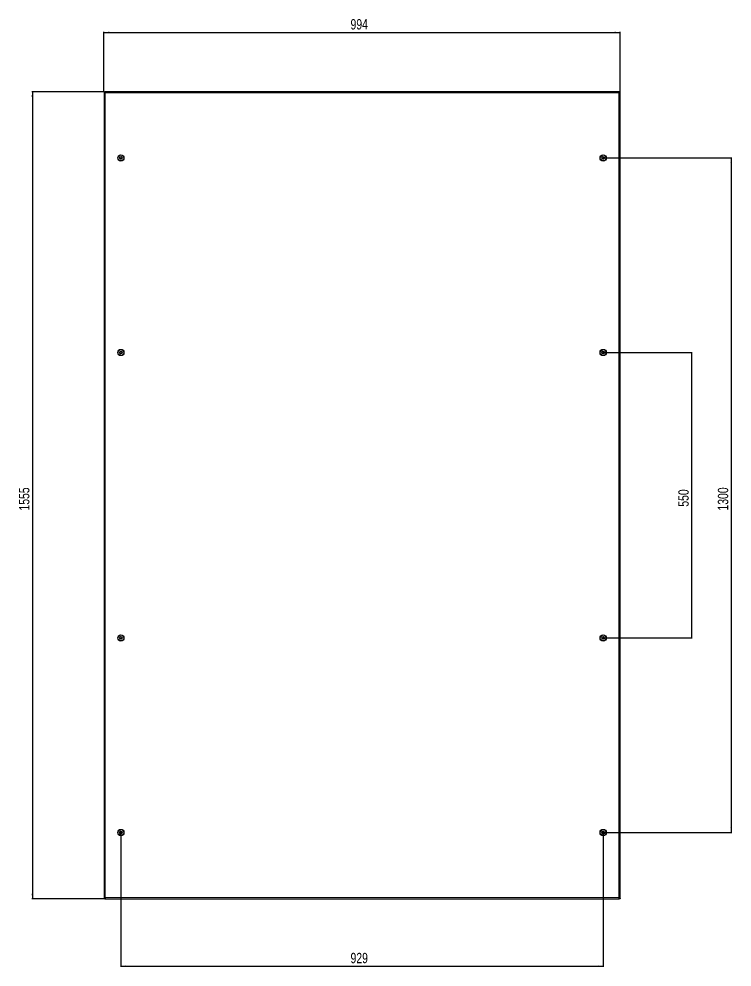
# Model space of a CAD drawing. Header units: millimetres. Extents: x -674 to 2039, y -711 to 1192.
# Drawn here: x -674 to 699, y -711 to 1116 of the extents above; entities that cross this region are included whole.
import ezdxf

# ---------------------------------------------------------------- set-up
doc = ezdxf.new("R2010")
doc.units = ezdxf.units.MM
doc.layers.add('FORMAT', color=7, linetype='Continuous')
doc.styles.add('SLDTEXTSTYLE0', font='TXT', dxfattribs={"width": 0.75})
doc.dimstyles.new('SLDDIMSTYLE1', dxfattribs={"dimtxt": 20, "dimasz": 10, "dimexe": 0, "dimexo": 0.0625, "dimgap": 5, "dimtad": 2, "dimdec": 1, "dimrnd": 1e-09, "dimzin": 12, "dimdsep": 46, "dimtxsty": 'SLDTEXTSTYLE0', "dimsah": 1, "dimcen": 0.09, "dimadec": 0, "dimazin": 3, "dimtfac": 1, "dimtofl": 0, "dimtmove": 0, "dimatfit": 3, "dimfxl": 0, "dimfrac": 2, "dimtolj": 1, "dimtzin": 12, "dimarcsym": 0})

# ---------------------------------------------------------------- blocks, each defined once
blk = doc.blocks.new('_D_1')
at = {"layer": 'FORMAT'}
for p, q in [((-510.6, 976), (-649.6, 976)), ((-648.6, 976), (-648.6, -579)), ((-510.6, -579), (-649.6, -579))]:
    blk.add_line(p, q, dxfattribs=at)
for points in [[(-648.6, 976), (-650.1, 966), (-647, 966)], [(-648.6, -579), (-647, -569), (-650.1, -569)]]:
    blk.add_solid(points, dxfattribs=at)
at = {"layer": 'FORMAT', "insert": (-674.3, 169), "char_height": 20, "attachment_point": 1, "rotation": 90, "style": 'SLDTEXTSTYLE0'}
blk.add_mtext('1555', dxfattribs=at)
blk = doc.blocks.new('_D_2')
at = {"layer": 'FORMAT'}
for p, q in [((-510.6, 976.1), (-510.6, 1091.2)), ((-510.6, 1090.2), (483.4, 1090.2)), ((483.4, 976.1), (483.4, 1091.2))]:
    blk.add_line(p, q, dxfattribs=at)
for points in [[(-510.6, 1090.2), (-500.6, 1088.7), (-500.6, 1091.7)], [(483.4, 1090.2), (473.4, 1091.7), (473.4, 1088.7)]]:
    blk.add_solid(points, dxfattribs=at)
at = {"layer": 'FORMAT', "insert": (-35.7, 1116), "char_height": 20, "attachment_point": 1, "style": 'SLDTEXTSTYLE0'}
blk.add_mtext('994', dxfattribs=at)
blk = doc.blocks.new('_D_3')
at = {"layer": 'FORMAT'}
for p, q in [((450.9, 848.5), (698.6, 848.5)), ((697.6, 848.5), (697.6, -451.5)), ((450.9, -451.5), (698.6, -451.5))]:
    blk.add_line(p, q, dxfattribs=at)
for points in [[(697.6, 848.5), (696.1, 838.5), (699.1, 838.5)], [(697.6, -451.5), (699.1, -441.5), (696.1, -441.5)]]:
    blk.add_solid(points, dxfattribs=at)
at = {"layer": 'FORMAT', "insert": (671.8, 169), "char_height": 20, "attachment_point": 1, "rotation": 90, "style": 'SLDTEXTSTYLE0'}
blk.add_mtext('1300', dxfattribs=at)
blk = doc.blocks.new('_D_4')
at = {"layer": 'FORMAT'}
for p, q in [((-478.1, -451.5), (-478.1, -710.1)), ((450.9, -451.5), (450.9, -710.1)), ((-478.1, -709.1), (450.9, -709.1))]:
    blk.add_line(p, q, dxfattribs=at)
for points in [[(-478.1, -709.1), (-468.1, -710.7), (-468.1, -707.6)], [(450.9, -709.1), (440.9, -707.6), (440.9, -710.7)]]:
    blk.add_solid(points, dxfattribs=at)
at = {"layer": 'FORMAT', "insert": (-35.7, -683.3), "char_height": 20, "attachment_point": 1, "style": 'SLDTEXTSTYLE0'}
blk.add_mtext('929', dxfattribs=at)
blk = doc.blocks.new('_D_5')
at = {"layer": 'FORMAT'}
for p, q in [((450.9, 473.5), (622.4, 473.5)), ((621.4, 473.5), (621.4, -76.5)), ((450.9, -76.5), (622.4, -76.5))]:
    blk.add_line(p, q, dxfattribs=at)
for points in [[(621.4, 473.5), (619.9, 463.5), (623, 463.5)], [(621.4, -76.5), (623, -66.5), (619.9, -66.5)]]:
    blk.add_solid(points, dxfattribs=at)
at = {"layer": 'FORMAT', "insert": (595.7, 176.4), "char_height": 20, "attachment_point": 1, "rotation": 90, "style": 'SLDTEXTSTYLE0'}
blk.add_mtext('550', dxfattribs=at)

msp = doc.modelspace()

# ---------------------------------------------------------------- linework, layer by layer
at = {"color": 7, "linetype": 'Continuous', "lineweight": 25}
for p, q in [((-510.56, 976.04), (-510.56, -578.96)), ((-510.56, 976.04), (-509.06, 976.04)), ((-508.86, 976.04), (-509.06, 976.04)), ((-508.86, 974.93), (-508.86, 976.04)), ((481.74, 976.04), (-508.86, 976.04)), ((481.74, 974.93), (481.74, 976.04)), ((481.94, 976.04), (481.74, 976.04)), ((481.94, 976.04), (483.44, 976.04)), ((483.44, -578.96), (483.44, 976.04)), ((-509.06, -578.96), (-510.56, -578.96)), ((-509.06, -578.96), (-508.86, -578.96)), ((-508.86, -577.85), (-508.86, -578.96)), ((-508.86, -578.96), (481.74, -578.96)), ((481.74, -577.85), (481.74, -578.96)), ((481.74, -578.96), (481.94, -578.96)), ((483.44, -578.96), (481.94, -578.96))]:
    msp.add_line(p, q, dxfattribs=at)
at = {"color": 8, "linetype": 'Continuous', "lineweight": 18}
for p, q in [((-508.46, 973.94), (-508.46, -576.86)), ((481.34, 973.94), (-508.46, 973.94)), ((481.34, -576.86), (481.34, 973.94)), ((-508.46, -576.86), (481.34, -576.86))]:
    msp.add_line(p, q, dxfattribs=at)
at = {"color": 7, "linetype": 'Continuous', "lineweight": 25}
for centre, radius in [((-478.06, 848.54), 6), ((-478.06, 848.54), 5.78), ((-478.06, 848.54), 1.85), ((450.94, 848.54), 6), ((450.94, 848.54), 5.78), ((450.94, 848.54), 1.85), ((-478.06, 473.54), 6), ((-478.06, 473.54), 5.78), ((-478.06, 473.54), 1.85), ((450.94, 473.54), 6), ((450.94, 473.54), 5.78), ((450.94, 473.54), 1.85), ((-478.06, -76.46), 6), ((-478.06, -76.46), 5.78), ((450.94, -76.46), 6), ((450.94, -76.46), 5.78), ((-478.06, -76.46), 1.85), ((450.94, -76.46), 1.85), ((-478.06, -451.46), 6), ((-478.06, -451.46), 5.78), ((-478.06, -451.46), 1.85), ((450.94, -451.46), 6), ((450.94, -451.46), 5.78), ((450.94, -451.46), 1.85)]:
    msp.add_circle(centre, radius, dxfattribs=at)
for points, knots in [([(-508.46, 973.94), (-508.74, 974.12), (-509.01, 974.29), (-509.52, 974.65), (-509.75, 974.82), (-510.14, 975.17), (-510.3, 975.34), (-510.51, 975.69), (-510.56, 975.87), (-510.56, 976.04)], [0, 0, 0, 0, 0.25, 0.25, 0.5, 0.5, 0.75, 0.75, 1, 1, 1, 1]), ([(-508.46, 973.94), (-508.62, 974.3), (-508.78, 974.65), (-509, 975.35), (-509.06, 975.69), (-509.06, 976.04)], [0, 0, 0, 0, 0.5, 0.5, 1, 1, 1, 1]), ([(-508.86, 976.04), (-508.83, 976.04), (-508.8, 975.99), (-508.73, 975.78), (-508.7, 975.62), (-508.63, 975.23), (-508.6, 975), (-508.53, 974.49), (-508.5, 974.22), (-508.46, 973.94)], [0, 0, 0, 0, 0.25, 0.25, 0.5, 0.5, 0.75, 0.75, 1, 1, 1, 1]), ([(481.34, 973.94), (481.37, 974.22), (481.4, 974.49), (481.47, 975), (481.5, 975.23), (481.57, 975.62), (481.6, 975.78), (481.67, 975.99), (481.7, 976.04), (481.74, 976.04)], [0, 0, 0, 0, 0.25, 0.25, 0.5, 0.5, 0.75, 0.75, 1, 1, 1, 1]), ([(483.44, 976.04), (483.44, 975.87), (483.38, 975.7), (483.17, 975.34), (483.02, 975.17), (482.63, 974.82), (482.4, 974.65), (481.88, 974.29), (481.61, 974.12), (481.34, 973.94)], [0, 0, 0, 0, 0.25, 0.25, 0.5, 0.5, 0.75, 0.75, 1, 1, 1, 1]), ([(481.94, 976.04), (481.94, 975.69), (481.87, 975.34), (481.65, 974.64), (481.49, 974.3), (481.34, 973.94)], [0, 0, 0, 0, 0.5, 0.5, 1, 1, 1, 1]), ([(-477.03, 851.14), (-477.04, 851.15), (-477.07, 851.15), (-477.12, 851.14), (-477.25, 851.06), (-477.54, 850.81), (-477.95, 850.46), (-478.57, 850.34), (-479.06, 850.5), (-479.42, 850.67), (-479.64, 850.75), (-479.74, 850.76), (-479.78, 850.76), (-479.81, 850.74), (-479.82, 850.71), (-479.84, 850.64), (-479.82, 850.38), (-479.71, 849.91), (-479.71, 849.2), (-480.2, 848.68), (-480.6, 848.43), (-480.8, 848.25), (-480.83, 848.18), (-480.84, 848.15), (-480.83, 848.12), (-480.81, 848.09), (-480.78, 848.06), (-480.71, 848.02), (-480.5, 847.93), (-480.14, 847.81), (-479.67, 847.59), (-479.3, 847.08), (-479.25, 846.54), (-479.2, 846.15), (-479.16, 846), (-479.13, 845.96), (-479.1, 845.94), (-479.06, 845.94), (-479.01, 845.95), (-478.88, 846.03), (-478.59, 846.28), (-478.18, 846.63), (-477.56, 846.75), (-477.07, 846.59), (-476.71, 846.42), (-476.49, 846.34), (-476.39, 846.32), (-476.35, 846.33), (-476.32, 846.35), (-476.31, 846.38), (-476.29, 846.44), (-476.31, 846.71), (-476.42, 847.17), (-476.42, 847.89), (-475.93, 848.4), (-475.53, 848.66), (-475.33, 848.84), (-475.3, 848.9), (-475.29, 848.94), (-475.3, 848.97), (-475.32, 849), (-475.35, 849.02), (-475.42, 849.07), (-475.63, 849.15), (-475.99, 849.28), (-476.46, 849.5), (-476.83, 850.01), (-476.88, 850.55), (-476.92, 850.94), (-476.97, 851.08), (-477, 851.13), (-477.02, 851.14), (-477.03, 851.14)], [0, 0, 0, 0, 0.0020087, 0.00442, 0.0093647, 0.0255282, 0.0677053, 0.0957862, 0.1246456, 0.1503415, 0.1605194, 0.1633943, 0.1656965, 0.1672448, 0.1688741, 0.1707699, 0.1786058, 0.2119941, 0.2499945, 0.2879948, 0.3213831, 0.329219, 0.3311148, 0.3327441, 0.3342924, 0.3362166, 0.3385353, 0.3413178, 0.349662, 0.3753578, 0.4042173, 0.4322982, 0.4744753, 0.4906388, 0.4966691, 0.49844, 0.5, 0.5020087, 0.50442, 0.5093647, 0.5255282, 0.5677053, 0.5957862, 0.6246456, 0.6503415, 0.6605194, 0.6633943, 0.6656965, 0.6672448, 0.6688741, 0.6707699, 0.6786058, 0.7119941, 0.7499945, 0.7879948, 0.8213831, 0.829219, 0.8311148, 0.8327441, 0.8342924, 0.8362166, 0.8385353, 0.8413178, 0.849662, 0.8753578, 0.9042173, 0.9322982, 0.9744753, 0.9906388, 0.9966691, 0.99844, 1, 1, 1, 1]), ([(449.9, 851.14), (449.89, 851.14), (449.86, 851.12), (449.83, 851.07), (449.79, 850.93), (449.76, 850.55), (449.7, 850.01), (449.33, 849.5), (448.86, 849.28), (448.49, 849.15), (448.27, 849.06), (448.2, 849), (448.17, 848.97), (448.16, 848.94), (448.17, 848.9), (448.2, 848.84), (448.4, 848.66), (448.8, 848.4), (449.29, 847.89), (449.29, 847.17), (449.18, 846.71), (449.16, 846.44), (449.18, 846.38), (449.19, 846.35), (449.22, 846.33), (449.26, 846.33), (449.3, 846.33), (449.38, 846.35), (449.59, 846.43), (449.94, 846.59), (450.43, 846.75), (451.05, 846.63), (451.46, 846.28), (451.76, 846.02), (451.89, 845.95), (451.94, 845.94), (451.98, 845.94), (452.01, 845.97), (452.04, 846.01), (452.08, 846.15), (452.12, 846.54), (452.17, 847.08), (452.54, 847.59), (453.01, 847.81), (453.38, 847.94), (453.6, 848.03), (453.68, 848.09), (453.7, 848.12), (453.71, 848.15), (453.7, 848.18), (453.67, 848.25), (453.47, 848.43), (453.07, 848.68), (452.58, 849.2), (452.58, 849.91), (452.69, 850.38), (452.71, 850.64), (452.69, 850.71), (452.68, 850.74), (452.65, 850.76), (452.62, 850.76), (452.57, 850.76), (452.49, 850.74), (452.28, 850.66), (451.93, 850.5), (451.44, 850.34), (450.82, 850.46), (450.41, 850.81), (450.11, 851.07), (449.98, 851.14), (449.93, 851.15), (449.91, 851.15), (449.9, 851.14)], [0, 0, 0, 0, 0.0020087, 0.00442, 0.0093647, 0.0255282, 0.0677053, 0.0957862, 0.1246456, 0.1503415, 0.1605194, 0.1633943, 0.1656965, 0.1672448, 0.1688741, 0.1707699, 0.1786058, 0.2119941, 0.2499945, 0.2879948, 0.3213831, 0.329219, 0.3311148, 0.3327441, 0.3342924, 0.3362166, 0.3385353, 0.3413178, 0.349662, 0.3753578, 0.4042173, 0.4322982, 0.4744753, 0.4906388, 0.4966691, 0.49844, 0.5, 0.5020087, 0.50442, 0.5093647, 0.5255282, 0.5677053, 0.5957862, 0.6246456, 0.6503415, 0.6605194, 0.6633943, 0.6656965, 0.6672448, 0.6688741, 0.6707699, 0.6786058, 0.7119941, 0.7499945, 0.7879948, 0.8213831, 0.829219, 0.8311148, 0.8327441, 0.8342924, 0.8362166, 0.8385353, 0.8413178, 0.849662, 0.8753578, 0.9042173, 0.9322982, 0.9744753, 0.9906388, 0.9966691, 0.99844, 1, 1, 1, 1]), ([(-477.03, 476.14), (-477.04, 476.15), (-477.07, 476.15), (-477.12, 476.14), (-477.25, 476.06), (-477.54, 475.81), (-477.95, 475.46), (-478.57, 475.34), (-479.06, 475.5), (-479.42, 475.67), (-479.64, 475.75), (-479.74, 475.76), (-479.78, 475.76), (-479.81, 475.74), (-479.82, 475.71), (-479.84, 475.64), (-479.82, 475.38), (-479.71, 474.91), (-479.71, 474.2), (-480.2, 473.68), (-480.6, 473.43), (-480.8, 473.25), (-480.83, 473.18), (-480.84, 473.15), (-480.83, 473.12), (-480.81, 473.09), (-480.78, 473.06), (-480.71, 473.02), (-480.5, 472.93), (-480.14, 472.81), (-479.67, 472.59), (-479.3, 472.08), (-479.25, 471.54), (-479.2, 471.15), (-479.16, 471), (-479.13, 470.96), (-479.1, 470.94), (-479.06, 470.94), (-479.01, 470.95), (-478.88, 471.03), (-478.59, 471.28), (-478.18, 471.63), (-477.56, 471.75), (-477.07, 471.59), (-476.71, 471.42), (-476.49, 471.34), (-476.39, 471.32), (-476.35, 471.33), (-476.32, 471.35), (-476.31, 471.38), (-476.29, 471.44), (-476.31, 471.71), (-476.42, 472.17), (-476.42, 472.89), (-475.93, 473.4), (-475.53, 473.66), (-475.33, 473.84), (-475.3, 473.9), (-475.29, 473.94), (-475.3, 473.97), (-475.32, 474), (-475.35, 474.02), (-475.42, 474.07), (-475.63, 474.15), (-475.99, 474.28), (-476.46, 474.5), (-476.83, 475.01), (-476.88, 475.55), (-476.92, 475.94), (-476.97, 476.08), (-477, 476.13), (-477.02, 476.14), (-477.03, 476.14)], [0, 0, 0, 0, 0.0020087, 0.00442, 0.0093647, 0.0255282, 0.0677053, 0.0957862, 0.1246456, 0.1503415, 0.1605194, 0.1633943, 0.1656965, 0.1672448, 0.1688741, 0.1707699, 0.1786058, 0.2119941, 0.2499945, 0.2879948, 0.3213831, 0.329219, 0.3311148, 0.3327441, 0.3342924, 0.3362166, 0.3385353, 0.3413178, 0.349662, 0.3753578, 0.4042173, 0.4322982, 0.4744753, 0.4906388, 0.4966691, 0.49844, 0.5, 0.5020087, 0.50442, 0.5093647, 0.5255282, 0.5677053, 0.5957862, 0.6246456, 0.6503415, 0.6605194, 0.6633943, 0.6656965, 0.6672448, 0.6688741, 0.6707699, 0.6786058, 0.7119941, 0.7499945, 0.7879948, 0.8213831, 0.829219, 0.8311148, 0.8327441, 0.8342924, 0.8362166, 0.8385353, 0.8413178, 0.849662, 0.8753578, 0.9042173, 0.9322982, 0.9744753, 0.9906388, 0.9966691, 0.99844, 1, 1, 1, 1]), ([(449.9, 476.14), (449.89, 476.14), (449.86, 476.12), (449.83, 476.07), (449.79, 475.93), (449.76, 475.55), (449.7, 475.01), (449.33, 474.5), (448.86, 474.28), (448.49, 474.15), (448.27, 474.06), (448.2, 474), (448.17, 473.97), (448.16, 473.94), (448.17, 473.9), (448.2, 473.84), (448.4, 473.66), (448.8, 473.4), (449.29, 472.89), (449.29, 472.17), (449.18, 471.71), (449.16, 471.44), (449.18, 471.38), (449.19, 471.35), (449.22, 471.33), (449.26, 471.33), (449.3, 471.33), (449.38, 471.35), (449.59, 471.43), (449.94, 471.59), (450.43, 471.75), (451.05, 471.63), (451.46, 471.28), (451.76, 471.02), (451.89, 470.95), (451.94, 470.94), (451.98, 470.94), (452.01, 470.97), (452.04, 471.01), (452.08, 471.15), (452.12, 471.54), (452.17, 472.08), (452.54, 472.59), (453.01, 472.81), (453.38, 472.94), (453.6, 473.03), (453.68, 473.09), (453.7, 473.12), (453.71, 473.15), (453.7, 473.18), (453.67, 473.25), (453.47, 473.43), (453.07, 473.68), (452.58, 474.2), (452.58, 474.91), (452.69, 475.38), (452.71, 475.64), (452.69, 475.71), (452.68, 475.74), (452.65, 475.76), (452.62, 475.76), (452.57, 475.76), (452.49, 475.74), (452.28, 475.66), (451.93, 475.5), (451.44, 475.34), (450.82, 475.46), (450.41, 475.81), (450.11, 476.07), (449.98, 476.14), (449.93, 476.15), (449.91, 476.15), (449.9, 476.14)], [0, 0, 0, 0, 0.0020087, 0.00442, 0.0093647, 0.0255282, 0.0677053, 0.0957862, 0.1246456, 0.1503415, 0.1605194, 0.1633943, 0.1656965, 0.1672448, 0.1688741, 0.1707699, 0.1786058, 0.2119941, 0.2499945, 0.2879948, 0.3213831, 0.329219, 0.3311148, 0.3327441, 0.3342924, 0.3362166, 0.3385353, 0.3413178, 0.349662, 0.3753578, 0.4042173, 0.4322982, 0.4744753, 0.4906388, 0.4966691, 0.49844, 0.5, 0.5020087, 0.50442, 0.5093647, 0.5255282, 0.5677053, 0.5957862, 0.6246456, 0.6503415, 0.6605194, 0.6633943, 0.6656965, 0.6672448, 0.6688741, 0.6707699, 0.6786058, 0.7119941, 0.7499945, 0.7879948, 0.8213831, 0.829219, 0.8311148, 0.8327441, 0.8342924, 0.8362166, 0.8385353, 0.8413178, 0.849662, 0.8753578, 0.9042173, 0.9322982, 0.9744753, 0.9906388, 0.9966691, 0.99844, 1, 1, 1, 1]), ([(-477.03, -79.06), (-477.02, -79.05), (-476.99, -79.04), (-476.96, -78.98), (-476.92, -78.85), (-476.88, -78.46), (-476.83, -77.92), (-476.46, -77.41), (-475.99, -77.19), (-475.62, -77.06), (-475.4, -76.97), (-475.32, -76.91), (-475.3, -76.88), (-475.29, -76.85), (-475.3, -76.82), (-475.33, -76.75), (-475.53, -76.57), (-475.93, -76.32), (-476.42, -75.8), (-476.42, -75.09), (-476.31, -74.62), (-476.29, -74.36), (-476.31, -74.29), (-476.32, -74.26), (-476.35, -74.24), (-476.38, -74.24), (-476.43, -74.24), (-476.51, -74.26), (-476.72, -74.34), (-477.07, -74.5), (-477.56, -74.66), (-478.18, -74.54), (-478.59, -74.19), (-478.89, -73.93), (-479.02, -73.86), (-479.07, -73.85), (-479.11, -73.85), (-479.14, -73.88), (-479.17, -73.93), (-479.21, -74.07), (-479.24, -74.45), (-479.3, -74.99), (-479.67, -75.5), (-480.14, -75.72), (-480.51, -75.85), (-480.73, -75.94), (-480.8, -76), (-480.83, -76.03), (-480.84, -76.06), (-480.83, -76.1), (-480.8, -76.16), (-480.6, -76.34), (-480.2, -76.6), (-479.71, -77.11), (-479.71, -77.83), (-479.82, -78.29), (-479.84, -78.56), (-479.82, -78.62), (-479.81, -78.65), (-479.78, -78.67), (-479.74, -78.67), (-479.7, -78.67), (-479.62, -78.65), (-479.41, -78.57), (-479.06, -78.41), (-478.57, -78.25), (-477.95, -78.37), (-477.54, -78.72), (-477.24, -78.98), (-477.11, -79.05), (-477.06, -79.06), (-477.04, -79.06), (-477.03, -79.06)], [0, 0, 0, 0, 0.0020087, 0.00442, 0.0093647, 0.0255282, 0.0677053, 0.0957862, 0.1246456, 0.1503415, 0.1605194, 0.1633943, 0.1656965, 0.1672448, 0.1688741, 0.1707699, 0.1786058, 0.2119941, 0.2499945, 0.2879948, 0.3213831, 0.329219, 0.3311148, 0.3327441, 0.3342924, 0.3362166, 0.3385353, 0.3413178, 0.349662, 0.3753578, 0.4042173, 0.4322982, 0.4744753, 0.4906388, 0.4966691, 0.49844, 0.5, 0.5020087, 0.50442, 0.5093647, 0.5255282, 0.5677053, 0.5957862, 0.6246456, 0.6503415, 0.6605194, 0.6633943, 0.6656965, 0.6672448, 0.6688741, 0.6707699, 0.6786058, 0.7119941, 0.7499945, 0.7879948, 0.8213831, 0.829219, 0.8311148, 0.8327441, 0.8342924, 0.8362166, 0.8385353, 0.8413178, 0.849662, 0.8753578, 0.9042173, 0.9322982, 0.9744753, 0.9906388, 0.9966691, 0.99844, 1, 1, 1, 1]), ([(449.9, -79.06), (449.91, -79.06), (449.94, -79.06), (449.99, -79.05), (450.12, -78.98), (450.41, -78.72), (450.82, -78.37), (451.44, -78.25), (451.93, -78.41), (452.29, -78.58), (452.51, -78.66), (452.61, -78.68), (452.65, -78.67), (452.68, -78.65), (452.69, -78.62), (452.71, -78.56), (452.69, -78.29), (452.58, -77.83), (452.58, -77.11), (453.07, -76.6), (453.47, -76.34), (453.67, -76.16), (453.7, -76.1), (453.71, -76.06), (453.7, -76.03), (453.68, -76), (453.65, -75.98), (453.58, -75.93), (453.37, -75.85), (453.01, -75.72), (452.54, -75.5), (452.17, -74.99), (452.12, -74.45), (452.08, -74.06), (452.03, -73.92), (452, -73.87), (451.97, -73.85), (451.93, -73.85), (451.88, -73.86), (451.75, -73.94), (451.46, -74.19), (451.05, -74.54), (450.43, -74.66), (449.94, -74.5), (449.58, -74.33), (449.36, -74.25), (449.26, -74.24), (449.22, -74.24), (449.19, -74.26), (449.18, -74.29), (449.16, -74.36), (449.18, -74.62), (449.29, -75.09), (449.29, -75.8), (448.8, -76.32), (448.4, -76.57), (448.2, -76.75), (448.17, -76.82), (448.16, -76.85), (448.17, -76.88), (448.19, -76.91), (448.22, -76.94), (448.29, -76.98), (448.5, -77.07), (448.86, -77.19), (449.33, -77.41), (449.7, -77.92), (449.76, -78.46), (449.8, -78.85), (449.84, -78.99), (449.87, -79.04), (449.89, -79.05), (449.9, -79.06)], [0, 0, 0, 0, 0.0020087, 0.00442, 0.0093647, 0.0255282, 0.0677053, 0.0957862, 0.1246456, 0.1503415, 0.1605194, 0.1633943, 0.1656965, 0.1672448, 0.1688741, 0.1707699, 0.1786058, 0.2119941, 0.2499945, 0.2879948, 0.3213831, 0.329219, 0.3311148, 0.3327441, 0.3342924, 0.3362166, 0.3385353, 0.3413178, 0.349662, 0.3753578, 0.4042173, 0.4322982, 0.4744753, 0.4906388, 0.4966691, 0.49844, 0.5, 0.5020087, 0.50442, 0.5093647, 0.5255282, 0.5677053, 0.5957862, 0.6246456, 0.6503415, 0.6605194, 0.6633943, 0.6656965, 0.6672448, 0.6688741, 0.6707699, 0.6786058, 0.7119941, 0.7499945, 0.7879948, 0.8213831, 0.829219, 0.8311148, 0.8327441, 0.8342924, 0.8362166, 0.8385353, 0.8413178, 0.849662, 0.8753578, 0.9042173, 0.9322982, 0.9744753, 0.9906388, 0.9966691, 0.99844, 1, 1, 1, 1]), ([(-477.03, -454.06), (-477.02, -454.05), (-476.99, -454.04), (-476.96, -453.98), (-476.92, -453.85), (-476.88, -453.46), (-476.83, -452.92), (-476.46, -452.41), (-475.99, -452.19), (-475.62, -452.06), (-475.4, -451.97), (-475.32, -451.91), (-475.3, -451.88), (-475.29, -451.85), (-475.3, -451.82), (-475.33, -451.75), (-475.53, -451.57), (-475.93, -451.32), (-476.42, -450.8), (-476.42, -450.09), (-476.31, -449.62), (-476.29, -449.36), (-476.31, -449.29), (-476.32, -449.26), (-476.35, -449.24), (-476.38, -449.24), (-476.43, -449.24), (-476.51, -449.26), (-476.72, -449.34), (-477.07, -449.5), (-477.56, -449.66), (-478.18, -449.54), (-478.59, -449.19), (-478.89, -448.93), (-479.02, -448.86), (-479.07, -448.85), (-479.11, -448.85), (-479.14, -448.88), (-479.17, -448.93), (-479.21, -449.07), (-479.24, -449.45), (-479.3, -449.99), (-479.67, -450.5), (-480.14, -450.72), (-480.51, -450.85), (-480.73, -450.94), (-480.8, -451), (-480.83, -451.03), (-480.84, -451.06), (-480.83, -451.1), (-480.8, -451.16), (-480.6, -451.34), (-480.2, -451.6), (-479.71, -452.11), (-479.71, -452.83), (-479.82, -453.29), (-479.84, -453.56), (-479.82, -453.62), (-479.81, -453.65), (-479.78, -453.67), (-479.74, -453.67), (-479.7, -453.67), (-479.62, -453.65), (-479.41, -453.57), (-479.06, -453.41), (-478.57, -453.25), (-477.95, -453.37), (-477.54, -453.72), (-477.24, -453.98), (-477.11, -454.05), (-477.06, -454.06), (-477.04, -454.06), (-477.03, -454.06)], [0, 0, 0, 0, 0.0020087, 0.00442, 0.0093647, 0.0255282, 0.0677053, 0.0957862, 0.1246456, 0.1503415, 0.1605194, 0.1633943, 0.1656965, 0.1672448, 0.1688741, 0.1707699, 0.1786058, 0.2119941, 0.2499945, 0.2879948, 0.3213831, 0.329219, 0.3311148, 0.3327441, 0.3342924, 0.3362166, 0.3385353, 0.3413178, 0.349662, 0.3753578, 0.4042173, 0.4322982, 0.4744753, 0.4906388, 0.4966691, 0.49844, 0.5, 0.5020087, 0.50442, 0.5093647, 0.5255282, 0.5677053, 0.5957862, 0.6246456, 0.6503415, 0.6605194, 0.6633943, 0.6656965, 0.6672448, 0.6688741, 0.6707699, 0.6786058, 0.7119941, 0.7499945, 0.7879948, 0.8213831, 0.829219, 0.8311148, 0.8327441, 0.8342924, 0.8362166, 0.8385353, 0.8413178, 0.849662, 0.8753578, 0.9042173, 0.9322982, 0.9744753, 0.9906388, 0.9966691, 0.99844, 1, 1, 1, 1]), ([(449.9, -454.06), (449.91, -454.06), (449.94, -454.06), (449.99, -454.05), (450.12, -453.98), (450.41, -453.72), (450.82, -453.37), (451.44, -453.25), (451.93, -453.41), (452.29, -453.58), (452.51, -453.66), (452.61, -453.68), (452.65, -453.67), (452.68, -453.65), (452.69, -453.62), (452.71, -453.56), (452.69, -453.29), (452.58, -452.83), (452.58, -452.11), (453.07, -451.6), (453.47, -451.34), (453.67, -451.16), (453.7, -451.1), (453.71, -451.06), (453.7, -451.03), (453.68, -451), (453.65, -450.98), (453.58, -450.93), (453.37, -450.85), (453.01, -450.72), (452.54, -450.5), (452.17, -449.99), (452.12, -449.45), (452.08, -449.06), (452.03, -448.92), (452, -448.87), (451.97, -448.85), (451.93, -448.85), (451.88, -448.86), (451.75, -448.94), (451.46, -449.19), (451.05, -449.54), (450.43, -449.66), (449.94, -449.5), (449.58, -449.33), (449.36, -449.25), (449.26, -449.24), (449.22, -449.24), (449.19, -449.26), (449.18, -449.29), (449.16, -449.36), (449.18, -449.62), (449.29, -450.09), (449.29, -450.8), (448.8, -451.32), (448.4, -451.57), (448.2, -451.75), (448.17, -451.82), (448.16, -451.85), (448.17, -451.88), (448.19, -451.91), (448.22, -451.94), (448.29, -451.98), (448.5, -452.07), (448.86, -452.19), (449.33, -452.41), (449.7, -452.92), (449.76, -453.46), (449.8, -453.85), (449.84, -453.99), (449.87, -454.04), (449.89, -454.05), (449.9, -454.06)], [0, 0, 0, 0, 0.0020087, 0.00442, 0.0093647, 0.0255282, 0.0677053, 0.0957862, 0.1246456, 0.1503415, 0.1605194, 0.1633943, 0.1656965, 0.1672448, 0.1688741, 0.1707699, 0.1786058, 0.2119941, 0.2499945, 0.2879948, 0.3213831, 0.329219, 0.3311148, 0.3327441, 0.3342924, 0.3362166, 0.3385353, 0.3413178, 0.349662, 0.3753578, 0.4042173, 0.4322982, 0.4744753, 0.4906388, 0.4966691, 0.49844, 0.5, 0.5020087, 0.50442, 0.5093647, 0.5255282, 0.5677053, 0.5957862, 0.6246456, 0.6503415, 0.6605194, 0.6633943, 0.6656965, 0.6672448, 0.6688741, 0.6707699, 0.6786058, 0.7119941, 0.7499945, 0.7879948, 0.8213831, 0.829219, 0.8311148, 0.8327441, 0.8342924, 0.8362166, 0.8385353, 0.8413178, 0.849662, 0.8753578, 0.9042173, 0.9322982, 0.9744753, 0.9906388, 0.9966691, 0.99844, 1, 1, 1, 1]), ([(-510.56, -578.96), (-510.56, -578.78), (-510.51, -578.61), (-510.3, -578.26), (-510.14, -578.08), (-509.75, -577.73), (-509.52, -577.56), (-509.01, -577.21), (-508.74, -577.03), (-508.46, -576.86)], [0, 0, 0, 0, 0.25, 0.25, 0.5, 0.5, 0.75, 0.75, 1, 1, 1, 1]), ([(-509.06, -578.96), (-509.06, -578.78), (-509.05, -578.61), (-508.99, -578.26), (-508.94, -578.08), (-508.83, -577.73), (-508.77, -577.56), (-508.62, -577.21), (-508.54, -577.03), (-508.46, -576.86)], [0, 0, 0, 0, 0.25, 0.25, 0.5, 0.5, 0.75, 0.75, 1, 1, 1, 1]), ([(-508.46, -576.86), (-508.5, -577.13), (-508.53, -577.41), (-508.6, -577.91), (-508.63, -578.15), (-508.7, -578.54), (-508.73, -578.69), (-508.8, -578.9), (-508.83, -578.96), (-508.86, -578.96)], [0, 0, 0, 0, 0.25, 0.25, 0.5, 0.5, 0.75, 0.75, 1, 1, 1, 1]), ([(481.74, -578.96), (481.7, -578.96), (481.67, -578.9), (481.6, -578.69), (481.57, -578.54), (481.5, -578.15), (481.47, -577.91), (481.4, -577.41), (481.37, -577.13), (481.34, -576.86)], [0, 0, 0, 0, 0.25, 0.25, 0.5, 0.5, 0.75, 0.75, 1, 1, 1, 1]), ([(481.34, -576.86), (481.61, -577.03), (481.88, -577.2), (482.39, -577.56), (482.62, -577.73), (483.02, -578.08), (483.17, -578.25), (483.38, -578.61), (483.44, -578.78), (483.44, -578.96)], [0, 0, 0, 0, 0.25, 0.25, 0.5, 0.5, 0.75, 0.75, 1, 1, 1, 1]), ([(481.34, -576.86), (481.49, -577.21), (481.65, -577.56), (481.87, -578.26), (481.94, -578.6), (481.94, -578.96)], [0, 0, 0, 0, 0.5, 0.5, 1, 1, 1, 1])]:
    msp.add_open_spline(points, degree=3, knots=knots, dxfattribs=at)

# ---------------------------------------------------------------- dimensions: what is measured, and where the dimension line sits
at = {"layer": 'FORMAT'}
for base, p1, p2, picture, middle in [((483.44, 1090.21), (-510.56, 976.04), (483.44, 976.04), '_D_2', (-13.56, 1090.21)), ((450.94, -709.12), (-478.06, -451.46), (450.94, -451.46), '_D_4', (-13.56, -709.12))]:
    dim = msp.add_linear_dim(base=base, p1=p1, p2=p2, dimstyle='SLDDIMSTYLE1', dxfattribs=at)
    dim.commit()
    dim.dimension.update_dxf_attribs({"geometry": picture, "text_midpoint": middle, "dimtype": 160})
for base, p1, p2, picture, middle in [((-648.57, -578.96), (-510.56, 976.04), (-510.56, -578.96), '_D_1', (-648.57, 198.54)), ((697.61, -451.46), (450.94, 848.54), (450.94, -451.46), '_D_3', (697.61, 198.54)), ((621.44, -76.46), (450.94, 473.54), (450.94, -76.46), '_D_5', (621.44, 198.54))]:
    dim = msp.add_linear_dim(base=base, p1=p1, p2=p2, angle=90, dimstyle='SLDDIMSTYLE1', dxfattribs=at)
    dim.commit()
    dim.dimension.update_dxf_attribs({"geometry": picture, "text_midpoint": middle, "dimtype": 160})

doc.saveas('drawing.dxf')
